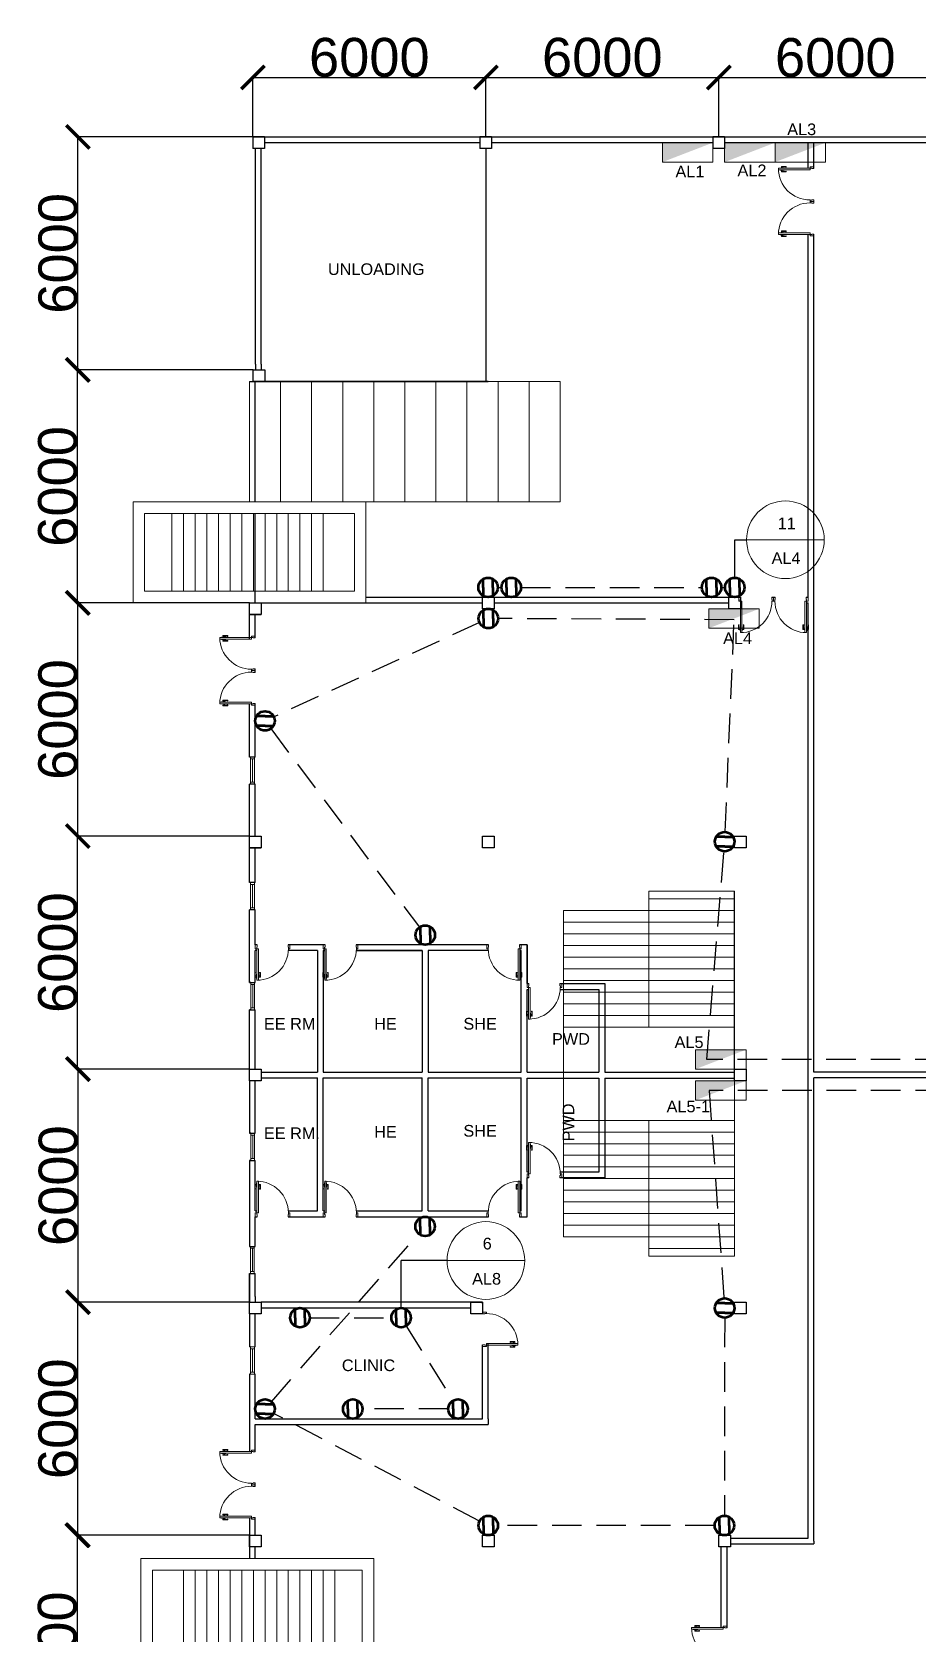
# Model space of a CAD drawing. Header units: millimetres. Extents: x 3339 to 2017737, y 4955 to 2748989.
# Drawn here: x 1195741 to 1218557, y 1545110 to 1586349 of the extents above; entities that cross this region are included whole.
import ezdxf

# ---------------------------------------------------------------- set-up
doc = ezdxf.new("R2010")
doc.units = ezdxf.units.MM
doc.header["$LTSCALE"] = 30
doc.linetypes.add('DASHEDX2', pattern=[38.1, 25.4, -12.7])
for name, color, linetype, lineweight in [('A-DETL-GENF', 92, 'Continuous', 13), ('A-DOOR', 31, 'Continuous', 13), ('A-GLAZ', 151, 'Continuous', 13), ('LIGHTING LAYOUT', 8, 'Continuous', 30), ('P. LINE', 50, 'Continuous', 30), ('P. LINES', 151, 'DASHEDX2', 30), ('PANNEL', 255, 'Continuous', 5), ('PANNEL H.', 250, 'Continuous', 5), ('POWER_BLOCK', 250, 'Continuous', 53), ('STAIR', 1, 'Continuous', 5), ('T-WAL', 4, 'Continuous', 5), ('TEXT MACHLAYOUT', 255, 'Continuous', 5)]:
    doc.layers.add(name, color=color, linetype=linetype, lineweight=lineweight)
doc.layers.add('MACHINE LAYOUT', color=8, linetype='Continuous')
doc.layers.add('POSTE', color=50, linetype='Continuous')
doc.styles.get("Standard").update_dxf_attribs({"font": 'arial.ttf'})
doc.dimstyles.new('ISO-25', dxfattribs={"dimtxt": 1000, "dimasz": 600, "dimexe": 1.25, "dimexo": 0.625, "dimtad": 1, "dimtxsty": 'Standard', "dimblk": 'ARCHTICK', "dimcen": 2.5, "dimclrd": 4, "dimadec": 0, "dimazin": 0, "dimtfac": 1, "dimtmove": 0, "dimatfit": 3, "dimfxl": 1, "dimarcsym": 0})

# ---------------------------------------------------------------- blocks, each defined once
blk = doc.blocks.new('POSTE')
for p, q in [((300, 300), (0, 300)), ((300, 0), (300, 300)), ((300, 0), (300, 0))]:
    blk.add_line(p, q)
blk.add_lwpolyline([(300, 0), (0, 0), (0, 300)])
blk = doc.blocks.new('Poste 2')
at = {"layer": 'POSTE'}
blk.add_lwpolyline([(-300, 0), (0, 0), (0, -300), (-300, -300)], close=True, dxfattribs=at)
blk = doc.blocks.new('D4')
at = {"layer": 'A-DETL-GENF'}
for p, q in [((-1072, -29), (-1072, -112)), ((-1052, -29), (-1072, -29)), ((-1060, -41), (-1072, -30)), ((-1072, -112), (-1060, -112)), ((-1059, -112), (-1072, -112)), ((-1072, -112), (-1072, -150)), ((-1072, -150), (-1059, -150)), ((-1060, -112), (-1060, -41)), ((-1060, -41), (-1052, -41)), ((-1059, -150), (-1059, -112)), ((-1059, -115), (-1059, -147)), ((-1027, -115), (-1059, -115)), ((-1059, -147), (-1027, -147)), ((-1052, -41), (-1052, -29)), ((-1021, -74), (-1027, -80)), ((-1027, -80), (-1027, -182)), ((-1027, -147), (-1027, -115)), ((-1027, -182), (-1021, -188)), ((-1021, -188), (-1021, -74)), ((-974, -80), (-981, -74)), ((-981, -74), (-981, -188)), ((-981, -188), (-974, -182)), ((-974, -182), (-974, -80)), ((-943, -115), (-974, -115)), ((-974, -115), (-974, -147)), ((-974, -147), (-943, -147)), ((-930, -29), (-949, -29)), ((-949, -29), (-949, -41)), ((-949, -41), (-941, -41)), ((-943, -112), (-943, -150)), ((-930, -112), (-943, -112)), ((-943, -147), (-943, -115)), ((-943, -150), (-930, -150)), ((-941, -41), (-930, -30)), ((-941, -41), (-941, -112)), ((-941, -112), (-930, -112)), ((-930, -112), (-930, -29)), ((-930, -150), (-930, -112))]:
    blk.add_line(p, q, dxfattribs=at)
at = {"layer": 'A-DOOR', "lineweight": 18}
for p, q in [((-1059, 683), (-1024, 683)), ((-1014, 683), (-1059, 683)), ((-1059, 683), (-1059, 583)), ((-1059, 583), (-1024, 583)), ((-1024, 583), (-1024, 626)), ((-1024, 626), (-1014, 626)), ((-981, 583), (-1021, 583)), ((-1021, 583), (-1021, -231)), ((-1014, 626), (-1014, 683)), ((-981, -231), (-981, 583)), ((-169, 683), (-214, 683)), ((-214, 683), (-214, 626)), ((-214, 626), (-204, 626)), ((-204, 683), (-169, 683)), ((-204, 626), (-204, 583)), ((-204, 583), (-169, 583)), ((-169, 583), (-169, 683)), ((-1021, -231), (-981, -231))]:
    blk.add_line(p, q, dxfattribs=at)
at = {"layer": 'A-DOOR'}
blk.add_arc((-1021, 583), 814, 270, 0, dxfattribs=at)
blk = doc.blocks.new('DOOR')
at = {"layer": 'A-DOOR', "xscale": -1}
blk.add_blockref('D4', (-1059, -683), dxfattribs=at)
blk = doc.blocks.new('D2')
at = {"layer": 'T-WAL', "xscale": -1, "rotation": 270}
blk.add_blockref('DOOR', (0, 0), dxfattribs=at)
at = {"layer": 'T-WAL', "rotation": 270}
blk.add_blockref('DOOR', (0, -1780), dxfattribs=at)
blk = doc.blocks.new('SS2')
at = {"layer": 'STAIR'}
for p, q in [((-2600, 0), (-2600, -6000)), ((0, 0), (-2600, 0)), ((0, -6000), (0, 0)), ((-2300, -300), (-2300, -5700)), ((-300, -300), (-2300, -300)), ((-2300, -300), (-2300, -1000)), ((-300, -5700), (-300, -300)), ((-300, -300), (-300, -1000)), ((-2300, -1000), (-2300, -1300)), ((-2300, -1000), (-300, -1000)), ((-300, -1000), (-300, -1300)), ((-2300, -1300), (-2300, -1600)), ((-2300, -1300), (-300, -1300)), ((-2300, -1600), (-2300, -1900)), ((-2300, -1600), (-300, -1600)), ((-300, -1300), (-300, -1600)), ((-300, -1600), (-300, -1900)), ((-2300, -1900), (-2300, -2200)), ((-2300, -1900), (-300, -1900)), ((-300, -1900), (-300, -2200)), ((-2300, -2200), (-2300, -2500)), ((-2300, -2200), (-300, -2200)), ((-300, -2200), (-300, -2500)), ((-2300, -2500), (-2300, -2800)), ((-2300, -2500), (-300, -2500)), ((-2300, -2800), (-2300, -3100)), ((-2300, -2800), (-300, -2800)), ((-300, -2500), (-300, -2800)), ((-300, -2800), (-300, -3100)), ((-2300, -3100), (-2300, -3400)), ((-2300, -3100), (-300, -3100)), ((-300, -3100), (-300, -3400)), ((-2300, -3400), (-2300, -3700)), ((-2300, -3400), (-300, -3400)), ((-2300, -3700), (-2300, -4000)), ((-2300, -3700), (-300, -3700)), ((-300, -3400), (-300, -3700)), ((-300, -3700), (-300, -4000)), ((-2300, -4000), (-2300, -4300)), ((-2300, -4000), (-300, -4000)), ((-300, -4000), (-300, -4300)), ((-2300, -4300), (-2300, -4600)), ((-2300, -4300), (-300, -4300)), ((-300, -4300), (-300, -4600)), ((-2300, -4600), (-2300, -4900)), ((-2300, -4600), (-300, -4600)), ((-2300, -4900), (-2300, -5200)), ((-2300, -4900), (-300, -4900)), ((-300, -4600), (-300, -4900)), ((-300, -4900), (-300, -5200)), ((-2300, -5700), (-2300, -5000)), ((-2300, -5200), (-2300, -5500)), ((-300, -5200), (-300, -5500)), ((-2300, -5700), (-300, -5700)), ((-2600, -6000), (0, -6000))]:
    blk.add_line(p, q, dxfattribs=at)
blk = doc.blocks.new('WW3')
at = {"layer": 'T-WAL'}
blk.add_blockref('SS2', (0, 0), dxfattribs=at)
blk = doc.blocks.new('WE1')
at = {"layer": 'STAIR'}
for p, q in [((-8000, 0), (-8000, -3100)), ((0, 0), (-8000, 0)), ((-8000, 0), (-7200, 0)), ((-7200, 0), (-6400, 0)), ((-7200, 0), (-7200, -3100)), ((-6400, 0), (-5600, 0)), ((-6400, 0), (-6400, -3100)), ((-5600, 0), (-4800, 0)), ((-5600, 0), (-5600, -3100)), ((-4800, 0), (-4000, 0)), ((-4800, 0), (-4800, -3100)), ((-4000, 0), (-3200, 0)), ((-4000, 0), (-4000, -3100)), ((-3200, 0), (-2400, 0)), ((-3200, 0), (-3200, -3100)), ((-2400, 0), (-2400, 0)), ((-2400, 0), (-1600, 0)), ((-2400, -3100), (-2400, 0)), ((-1600, 0), (-800, 0)), ((-1600, 0), (-1600, -3100)), ((-800, 0), (-800, -3100)), ((0, -3100), (0, 0)), ((-8000, -3100), (0, -3100)), ((-8000, -3100), (-7200, -3100)), ((-7200, -3100), (-6400, -3100)), ((-6400, -3100), (-5600, -3100)), ((-5600, -3100), (-4800, -3100)), ((-4800, -3100), (-4000, -3100)), ((-4000, -3100), (-3200, -3100)), ((-3200, -3100), (-2400, -3100)), ((-2400, -3100), (-1600, -3100)), ((-1600, -3100), (-800, -3100))]:
    blk.add_line(p, q, dxfattribs=at)
blk = doc.blocks.new('WEE')
at = {"layer": 'STAIR'}
blk.add_blockref('WE1', (8000, 0), dxfattribs=at)
at = {"layer": 'STAIR', "rotation": 89.99999999999999}
blk.add_blockref('WW3', (-3000, -3100), dxfattribs=at)
blk = doc.blocks.new('WEEW')
at = {"layer": 'STAIR'}
blk.add_line((-6000, 0), (-3000, 0), dxfattribs=at)
at = {"layer": 'STAIR', "rotation": 270}
blk.add_blockref('WW3', (0, 0), dxfattribs=at)
blk = doc.blocks.new('DDW')
at = {"layer": 'STAIR'}
blk.add_line((0, 3100), (3000, 3100), dxfattribs=at)
blk.add_blockref('WEEW', (3200, 3100), dxfattribs=at)
at = {"layer": 'STAIR', "xscale": -1, "rotation": 180}
blk.add_blockref('WE1', (8000, 0), dxfattribs=at)
blk = doc.blocks.new('W1')
at = {"layer": 'A-GLAZ'}
for p, q in [((100, 650), (0, 650)), ((50, 50), (50, 650)), ((100, 50), (0, 50)), ((100, 0), (0, 0))]:
    blk.add_line(p, q, dxfattribs=at)
blk.add_lwpolyline([(100, 0), (100, 700), (0, 700), (0, 0)], dxfattribs=at)
blk = doc.blocks.new('_ArchTick')
at = {"color": 0, "linetype": 'ByBlock', "const_width": 0.15}
blk.add_lwpolyline([(-0.5, -0.5), (0.5, 0.5)], dxfattribs=at)
blk = doc.blocks.new('*D190')
at = {"layer": 'Defpoints', "color": 0, "transparency": 16777216}
for p in [(1207427, 1585180), (1201427, 1583651), (1207427, 1583651)]:
    blk.add_point(p, dxfattribs=at)
at = {"layer": 'MACHINE LAYOUT', "color": 0, "lineweight": -2, "transparency": 16777216}
for p, q in [((1201427, 1583652), (1201427, 1585182)), ((1207427, 1583652), (1207427, 1585182))]:
    blk.add_line(p, q, dxfattribs=at)
at = {"layer": 'MACHINE LAYOUT', "color": 4, "lineweight": -2, "transparency": 16777216}
blk.add_line((1201427, 1585180), (1207427, 1585180), dxfattribs=at)
at = {"layer": 'MACHINE LAYOUT', "color": 4, "lineweight": -2, "transparency": 16777216, "xscale": 600, "yscale": 600, "zscale": 600, "rotation": 180}
blk.add_blockref('_ArchTick', (1201427, 1585180), dxfattribs=at)
at = {"layer": 'MACHINE LAYOUT', "color": 4, "lineweight": -2, "transparency": 16777216, "xscale": 600, "yscale": 600, "zscale": 600}
blk.add_blockref('_ArchTick', (1207427, 1585180), dxfattribs=at)
at = {"layer": 'MACHINE LAYOUT', "color": 0, "transparency": 16777216, "insert": (1204427, 1585691), "char_height": 1000, "attachment_point": 5}
blk.add_mtext('6000', dxfattribs=at)
blk = doc.blocks.new('*D191')
at = {"layer": 'Defpoints', "color": 0, "transparency": 16777216}
for p in [(1213427, 1585182), (1207427, 1583651), (1213427, 1583651)]:
    blk.add_point(p, dxfattribs=at)
at = {"layer": 'MACHINE LAYOUT', "color": 0, "lineweight": -2, "transparency": 16777216}
for p, q in [((1207427, 1583652), (1207427, 1585183)), ((1213427, 1583652), (1213427, 1585183))]:
    blk.add_line(p, q, dxfattribs=at)
at = {"layer": 'MACHINE LAYOUT', "color": 4, "lineweight": -2, "transparency": 16777216}
blk.add_line((1207427, 1585182), (1213427, 1585182), dxfattribs=at)
at = {"layer": 'MACHINE LAYOUT', "color": 4, "lineweight": -2, "transparency": 16777216, "xscale": 600, "yscale": 600, "zscale": 600, "rotation": 180}
blk.add_blockref('_ArchTick', (1207427, 1585182), dxfattribs=at)
at = {"layer": 'MACHINE LAYOUT', "color": 4, "lineweight": -2, "transparency": 16777216, "xscale": 600, "yscale": 600, "zscale": 600}
blk.add_blockref('_ArchTick', (1213427, 1585182), dxfattribs=at)
at = {"layer": 'MACHINE LAYOUT', "color": 0, "transparency": 16777216, "insert": (1210427, 1585693), "char_height": 1000, "attachment_point": 5}
blk.add_mtext('6000', dxfattribs=at)
blk = doc.blocks.new('*D192')
at = {"layer": 'Defpoints', "color": 0, "transparency": 16777216}
for p in [(1219427, 1585175), (1213427, 1583651), (1219427, 1583651)]:
    blk.add_point(p, dxfattribs=at)
at = {"layer": 'MACHINE LAYOUT', "color": 0, "lineweight": -2, "transparency": 16777216}
for p, q in [((1213427, 1583652), (1213427, 1585176)), ((1219427, 1583652), (1219427, 1585176))]:
    blk.add_line(p, q, dxfattribs=at)
at = {"layer": 'MACHINE LAYOUT', "color": 4, "lineweight": -2, "transparency": 16777216}
blk.add_line((1213427, 1585175), (1219427, 1585175), dxfattribs=at)
at = {"layer": 'MACHINE LAYOUT', "color": 4, "lineweight": -2, "transparency": 16777216, "xscale": 600, "yscale": 600, "zscale": 600, "rotation": 180}
blk.add_blockref('_ArchTick', (1213427, 1585175), dxfattribs=at)
at = {"layer": 'MACHINE LAYOUT', "color": 4, "lineweight": -2, "transparency": 16777216, "xscale": 600, "yscale": 600, "zscale": 600}
blk.add_blockref('_ArchTick', (1219427, 1585175), dxfattribs=at)
at = {"layer": 'MACHINE LAYOUT', "color": 0, "transparency": 16777216, "insert": (1216427, 1585686), "char_height": 1000, "attachment_point": 5}
blk.add_mtext('6000', dxfattribs=at)
blk = doc.blocks.new('*D202')
at = {"layer": 'Defpoints', "color": 0, "transparency": 16777216}
for p in [(1196908, 1547651), (1201341, 1547651), (1201341, 1541651)]:
    blk.add_point(p, dxfattribs=at)
at = {"layer": 'MACHINE LAYOUT', "color": 0, "lineweight": -2, "transparency": 16777216}
for p, q in [((1201341, 1547651), (1196907, 1547651)), ((1201341, 1541651), (1196907, 1541651))]:
    blk.add_line(p, q, dxfattribs=at)
at = {"layer": 'MACHINE LAYOUT', "color": 4, "lineweight": -2, "transparency": 16777216}
blk.add_line((1196908, 1541651), (1196908, 1547651), dxfattribs=at)
at = {"layer": 'MACHINE LAYOUT', "color": 4, "lineweight": -2, "transparency": 16777216, "xscale": 600, "yscale": 600, "zscale": 600}
for p, rotation in [((1196908, 1547651), 90), ((1196908, 1541651), 270)]:
    blk.add_blockref('_ArchTick', p, dxfattribs=dict(at, rotation=rotation))
at = {"layer": 'MACHINE LAYOUT', "color": 0, "transparency": 16777216, "insert": (1196397, 1544651), "char_height": 1000, "attachment_point": 5, "rotation": 90}
blk.add_mtext('6000', dxfattribs=at)
blk = doc.blocks.new('*D203')
at = {"layer": 'Defpoints', "color": 0, "transparency": 16777216}
for p in [(1196923, 1553651), (1201341, 1553651), (1201341, 1547651)]:
    blk.add_point(p, dxfattribs=at)
at = {"layer": 'MACHINE LAYOUT', "color": 0, "lineweight": -2, "transparency": 16777216}
for p, q in [((1201341, 1553651), (1196921, 1553651)), ((1201341, 1547651), (1196921, 1547651))]:
    blk.add_line(p, q, dxfattribs=at)
at = {"layer": 'MACHINE LAYOUT', "color": 4, "lineweight": -2, "transparency": 16777216}
blk.add_line((1196923, 1547651), (1196923, 1553651), dxfattribs=at)
at = {"layer": 'MACHINE LAYOUT', "color": 4, "lineweight": -2, "transparency": 16777216, "xscale": 600, "yscale": 600, "zscale": 600}
for p, rotation in [((1196923, 1553651), 90), ((1196923, 1547651), 270)]:
    blk.add_blockref('_ArchTick', p, dxfattribs=dict(at, rotation=rotation))
at = {"layer": 'MACHINE LAYOUT', "color": 0, "transparency": 16777216, "insert": (1196411, 1550651), "char_height": 1000, "attachment_point": 5, "rotation": 90}
blk.add_mtext('6000', dxfattribs=at)
blk = doc.blocks.new('*D204')
at = {"layer": 'Defpoints', "color": 0, "transparency": 16777216}
for p in [(1196929, 1559651), (1201341, 1559651), (1201341, 1553651)]:
    blk.add_point(p, dxfattribs=at)
at = {"layer": 'MACHINE LAYOUT', "color": 0, "lineweight": -2, "transparency": 16777216}
for p, q in [((1201341, 1559651), (1196928, 1559651)), ((1201341, 1553651), (1196928, 1553651))]:
    blk.add_line(p, q, dxfattribs=at)
at = {"layer": 'MACHINE LAYOUT', "color": 4, "lineweight": -2, "transparency": 16777216}
blk.add_line((1196929, 1553651), (1196929, 1559651), dxfattribs=at)
at = {"layer": 'MACHINE LAYOUT', "color": 4, "lineweight": -2, "transparency": 16777216, "xscale": 600, "yscale": 600, "zscale": 600}
for p, rotation in [((1196929, 1559651), 90), ((1196929, 1553651), 270)]:
    blk.add_blockref('_ArchTick', p, dxfattribs=dict(at, rotation=rotation))
at = {"layer": 'MACHINE LAYOUT', "color": 0, "transparency": 16777216, "insert": (1196418, 1556651), "char_height": 1000, "attachment_point": 5, "rotation": 90}
blk.add_mtext('6000', dxfattribs=at)
blk = doc.blocks.new('*D205')
at = {"layer": 'Defpoints', "color": 0, "transparency": 16777216}
for p in [(1196916, 1565651), (1201341, 1565651), (1201341, 1559651)]:
    blk.add_point(p, dxfattribs=at)
at = {"layer": 'MACHINE LAYOUT', "color": 0, "lineweight": -2, "transparency": 16777216}
for p, q in [((1201341, 1565651), (1196914, 1565651)), ((1201341, 1559651), (1196914, 1559651))]:
    blk.add_line(p, q, dxfattribs=at)
at = {"layer": 'MACHINE LAYOUT', "color": 4, "lineweight": -2, "transparency": 16777216}
blk.add_line((1196916, 1559651), (1196916, 1565651), dxfattribs=at)
at = {"layer": 'MACHINE LAYOUT', "color": 4, "lineweight": -2, "transparency": 16777216, "xscale": 600, "yscale": 600, "zscale": 600}
for p, rotation in [((1196916, 1565651), 90), ((1196916, 1559651), 270)]:
    blk.add_blockref('_ArchTick', p, dxfattribs=dict(at, rotation=rotation))
at = {"layer": 'MACHINE LAYOUT', "color": 0, "transparency": 16777216, "insert": (1196404, 1562651), "char_height": 1000, "attachment_point": 5, "rotation": 90}
blk.add_mtext('6000', dxfattribs=at)
blk = doc.blocks.new('*D206')
at = {"layer": 'Defpoints', "color": 0, "transparency": 16777216}
for p in [(1196921, 1571651), (1201341, 1571651), (1201341, 1565651)]:
    blk.add_point(p, dxfattribs=at)
at = {"layer": 'MACHINE LAYOUT', "color": 0, "lineweight": -2, "transparency": 16777216}
for p, q in [((1201341, 1571651), (1196920, 1571651)), ((1201341, 1565651), (1196920, 1565651))]:
    blk.add_line(p, q, dxfattribs=at)
at = {"layer": 'MACHINE LAYOUT', "color": 4, "lineweight": -2, "transparency": 16777216}
blk.add_line((1196921, 1565651), (1196921, 1571651), dxfattribs=at)
at = {"layer": 'MACHINE LAYOUT', "color": 4, "lineweight": -2, "transparency": 16777216, "xscale": 600, "yscale": 600, "zscale": 600}
for p, rotation in [((1196921, 1571651), 90), ((1196921, 1565651), 270)]:
    blk.add_blockref('_ArchTick', p, dxfattribs=dict(at, rotation=rotation))
at = {"layer": 'MACHINE LAYOUT', "color": 0, "transparency": 16777216, "insert": (1196410, 1568651), "char_height": 1000, "attachment_point": 5, "rotation": 90}
blk.add_mtext('6000', dxfattribs=at)
blk = doc.blocks.new('*D207')
at = {"layer": 'Defpoints', "color": 0, "transparency": 16777216}
for p in [(1196914, 1577651), (1201433, 1577651), (1201341, 1571651)]:
    blk.add_point(p, dxfattribs=at)
at = {"layer": 'MACHINE LAYOUT', "color": 0, "lineweight": -2, "transparency": 16777216}
for p, q in [((1201433, 1577651), (1196913, 1577651)), ((1201341, 1571651), (1196913, 1571651))]:
    blk.add_line(p, q, dxfattribs=at)
at = {"layer": 'MACHINE LAYOUT', "color": 4, "lineweight": -2, "transparency": 16777216}
blk.add_line((1196914, 1571651), (1196914, 1577651), dxfattribs=at)
at = {"layer": 'MACHINE LAYOUT', "color": 4, "lineweight": -2, "transparency": 16777216, "xscale": 600, "yscale": 600, "zscale": 600}
for p, rotation in [((1196914, 1577651), 90), ((1196914, 1571651), 270)]:
    blk.add_blockref('_ArchTick', p, dxfattribs=dict(at, rotation=rotation))
at = {"layer": 'MACHINE LAYOUT', "color": 0, "transparency": 16777216, "insert": (1196403, 1574651), "char_height": 1000, "attachment_point": 5, "rotation": 90}
blk.add_mtext('6000', dxfattribs=at)
blk = doc.blocks.new('*D208')
at = {"layer": 'Defpoints', "color": 0, "transparency": 16777216}
for p in [(1196923, 1583651), (1201427, 1583651), (1201433, 1577651)]:
    blk.add_point(p, dxfattribs=at)
at = {"layer": 'MACHINE LAYOUT', "color": 0, "lineweight": -2, "transparency": 16777216}
for p, q in [((1201426, 1583651), (1196922, 1583651)), ((1201433, 1577651), (1196922, 1577651))]:
    blk.add_line(p, q, dxfattribs=at)
at = {"layer": 'MACHINE LAYOUT', "color": 4, "lineweight": -2, "transparency": 16777216}
blk.add_line((1196923, 1577651), (1196923, 1583651), dxfattribs=at)
at = {"layer": 'MACHINE LAYOUT', "color": 4, "lineweight": -2, "transparency": 16777216, "xscale": 600, "yscale": 600, "zscale": 600}
for p, rotation in [((1196923, 1583651), 90), ((1196923, 1577651), 270)]:
    blk.add_blockref('_ArchTick', p, dxfattribs=dict(at, rotation=rotation))
at = {"layer": 'MACHINE LAYOUT', "color": 0, "transparency": 16777216, "insert": (1196412, 1580651), "char_height": 1000, "attachment_point": 5, "rotation": 90}
blk.add_mtext('6000', dxfattribs=at)
blk = doc.blocks.new('P')
at = {"layer": 'PANNEL H.'}
h = blk.add_hatch(color=256, dxfattribs=at)
h.dxf.hatch_style = 1
h.paths.add_polyline_path([(1300, 0), (0, 0), (0, -500)])
at = {"layer": 'PANNEL'}
blk.add_lwpolyline([(0, 0), (1300, 0), (1300, -500), (0, -500)], close=True, dxfattribs=at)
blk = doc.blocks.new('P BLC')
at = {"layer": 'POWER_BLOCK'}
for p, q in [((0, 217), (0, 433)), ((250, 217), (250, 433)), ((0, 217), (0, 0)), ((250, 217), (250, 0))]:
    blk.add_line(p, q, dxfattribs=at)
blk.add_circle((125, 217), 250, dxfattribs=at)
blk = doc.blocks.new('S')
at = {"layer": 'STAIR'}
for p, q in [((0, 0), (-2200, 0)), ((-2200, 0), (-2200, -3500)), ((0, 0), (-1700, 0)), ((0, 0), (-1250, 0)), ((0, -3500), (0, 0)), ((-1700, -200), (-2200, -200)), ((-1250, -200), (-1700, -200)), ((-1250, -200), (0, -200)), ((-2200, -500), (-4400, -500)), ((-4400, -500), (-4400, -3500)), ((-3400, -800), (-4400, -800)), ((-1700, -500), (-3400, -500)), ((-2500, -800), (-3400, -800)), ((-1250, -500), (-2500, -500)), ((-1250, -800), (-2500, -800)), ((-1250, -500), (0, -500)), ((-1250, -800), (0, -800)), ((0, -800), (-1250, -800)), ((-3400, -1100), (-4400, -1100)), ((-2500, -1100), (-3400, -1100)), ((-1250, -1100), (-2500, -1100)), ((-1250, -1100), (0, -1100)), ((0, -1100), (-1250, -1100)), ((-3400, -1400), (-4400, -1400)), ((-2500, -1400), (-3400, -1400)), ((-1250, -1400), (-2500, -1400)), ((-1250, -1400), (0, -1400)), ((0, -1400), (-1250, -1400)), ((-3400, -1700), (-4400, -1700)), ((-3400, -2000), (-4400, -2000)), ((-2500, -1700), (-3400, -1700)), ((-3400, -2000), (-2500, -2000)), ((-1250, -1700), (-2500, -1700)), ((-1250, -2000), (-2500, -2000)), ((-1250, -1700), (0, -1700)), ((0, -1700), (-1250, -1700)), ((-1250, -2000), (0, -2000)), ((0, -2000), (-1250, -2000)), ((-3400, -2300), (-4400, -2300)), ((-2500, -2300), (-3400, -2300)), ((-1250, -2300), (-2500, -2300)), ((-1250, -2300), (0, -2300)), ((0, -2300), (-1250, -2300)), ((-3400, -2600), (-4400, -2600)), ((-2500, -2600), (-3400, -2600)), ((-1250, -2600), (-2500, -2600)), ((-1250, -2600), (0, -2600)), ((0, -2600), (-1250, -2600)), ((-3400, -2900), (-4400, -2900)), ((-3400, -3200), (-4400, -3200)), ((-2500, -2900), (-3400, -2900)), ((-2500, -3200), (-3400, -3200)), ((-1250, -2900), (-2500, -2900)), ((-1250, -3200), (-2500, -3200)), ((-1250, -2900), (0, -2900)), ((0, -2900), (-1250, -2900)), ((-1250, -3200), (0, -3200)), ((-3400, -3500), (-4400, -3500)), ((-2500, -3500), (-3400, -3500)), ((-2500, -3500), (-1250, -3500)), ((-1250, -3500), (0, -3500))]:
    blk.add_line(p, q, dxfattribs=at)

msp = doc.modelspace()

# ---------------------------------------------------------------- linework, layer by layer
at = {"layer": 'MACHINE LAYOUT', "transparency": 33554585}
for p, q in [((1201426.773, 1583651.263), (1207426.773, 1583651.263)), ((1201726.773, 1583651.263), (1207276.773, 1583651.263)), ((1201726.773, 1583651.263), (1207276.773, 1583651.263)), ((1201726.773, 1583651.263), (1207276.773, 1583651.263)), ((1207426.773, 1583651.263), (1213276.773, 1583651.263)), ((1213276.773, 1583651.263), (1213426.773, 1583651.263)), ((1213426.773, 1583651.263), (1219276.773, 1583651.263)), ((1201491.702, 1577801.263), (1201491.702, 1583351.263)), ((1201641.702, 1577801.263), (1201641.702, 1583351.263)), ((1201726.773, 1583501.263), (1207276.773, 1583501.263)), ((1207576.773, 1583501.263), (1213276.773, 1583501.263)), ((1213576.773, 1583501.263), (1219276.773, 1583501.263)), ((1215726.223, 1583051.263), (1215726.223, 1583501.263)), ((1215876.223, 1583051.263), (1215876.223, 1583501.263)), ((1215726.223, 1582840.56), (1215726.223, 1583051.263)), ((1215876.223, 1582833.56), (1215876.223, 1583051.263)), ((1215726.223, 1571801.263), (1215726.223, 1581136.56)), ((1215876.223, 1559576.263), (1215876.223, 1581143.56)), ((1201491.702, 1577801.263), (1201491.702, 1577651.263)), ((1201641.702, 1577801.263), (1201641.702, 1577651.263)), ((1201341.386, 1577351.263), (1201641.386, 1577351.263)), ((1201491.386, 1577201.263), (1201491.386, 1577351.263)), ((1201491.386, 1574251.263), (1201491.386, 1577201.263)), ((1201491.386, 1574251.263), (1201491.386, 1577201.263)), ((1201641.386, 1577351.263), (1207491.386, 1577351.263)), ((1201491.386, 1571651.263), (1201491.386, 1573951.263)), ((1201341.386, 1570721.106), (1201341.386, 1571651.263)), ((1201491.386, 1571651.263), (1207341.386, 1571651.263)), ((1201641.386, 1571651.263), (1201641.386, 1571351.263)), ((1204341.386, 1571801.263), (1207341.386, 1571801.263)), ((1207641.386, 1571801.263), (1213989.649, 1571801.263)), ((1207641.386, 1571651.263), (1213689.649, 1571651.263)), ((1214789.649, 1571801.263), (1214879.649, 1571801.263)), ((1215679.649, 1571801.263), (1215726.223, 1571801.263)), ((1215686.649, 1571651.263), (1215726.223, 1571651.263)), ((1215726.223, 1547576.263), (1215726.223, 1571651.263)), ((1201341.386, 1571351.263), (1201641.386, 1571351.263)), ((1201491.386, 1570754.106), (1201491.386, 1571351.263)), ((1201491.386, 1569864.106), (1201491.386, 1569954.106)), ((1201341.386, 1567684.763), (1201341.386, 1569057.106)), ((1201491.386, 1567684.763), (1201491.386, 1569064.106)), ((1201491.386, 1567684.763), (1201341.386, 1567684.763)), ((1201341.386, 1564451.263), (1201341.386, 1566984.763)), ((1201491.386, 1566984.763), (1201341.386, 1566984.763)), ((1201491.386, 1565651.263), (1201491.386, 1566984.763)), ((1201491.386, 1565651.263), (1201491.386, 1566984.763)), ((1201341.386, 1565351.263), (1201641.386, 1565351.263)), ((1201491.386, 1564451.263), (1201491.386, 1565351.263)), ((1201491.386, 1564451.263), (1201341.386, 1564451.263)), ((1201341.386, 1561881.263), (1201341.386, 1563751.263)), ((1201491.386, 1563751.263), (1201341.386, 1563751.263)), ((1201491.386, 1562851.263), (1201491.386, 1563751.263)), ((1201491.386, 1562851.263), (1201491.386, 1563751.263)), ((1201536.386, 1562851.263), (1201491.386, 1562851.263)), ((1201491.386, 1561881.263), (1201491.386, 1562701.263)), ((1201529.386, 1562701.263), (1201491.386, 1562701.263)), ((1203286.386, 1562851.263), (1202336.386, 1562851.263)), ((1203091.386, 1562701.263), (1202341.849, 1562701.263)), ((1203091.386, 1562701.263), (1203091.386, 1559576.263)), ((1203279.386, 1562701.263), (1203241.386, 1562701.263)), ((1203241.386, 1562701.263), (1203241.386, 1559576.263)), ((1203241.386, 1562701.263), (1203279.386, 1562701.263)), ((1207496.386, 1562851.263), (1204086.386, 1562851.263)), ((1205791.386, 1562701.263), (1204091.849, 1562701.263)), ((1204091.849, 1562701.263), (1205791.386, 1562701.263)), ((1205791.386, 1562701.263), (1205791.386, 1559576.263)), ((1207490.923, 1562701.263), (1205941.386, 1562701.263)), ((1205941.386, 1562701.263), (1205941.386, 1559576.263)), ((1208491.386, 1562851.263), (1208296.386, 1562851.263)), ((1208341.386, 1562701.263), (1208303.386, 1562701.263)), ((1208341.386, 1559576.263), (1208341.386, 1562701.263)), ((1208491.386, 1561851.263), (1208491.386, 1562851.263)), ((1208491.386, 1562851.263), (1208491.386, 1561851.263)), ((1208491.386, 1561851.263), (1208536.386, 1561851.263)), ((1209336.386, 1561851.263), (1210491.386, 1561851.263)), ((1210491.386, 1561851.263), (1210491.386, 1559571.263)), ((1208491.386, 1559571.263), (1208491.386, 1561701.263)), ((1208491.386, 1561701.263), (1208529.386, 1561701.263)), ((1209341.849, 1561701.263), (1210341.386, 1561701.263)), ((1210341.386, 1561701.263), (1210341.386, 1559571.263)), ((1201341.386, 1559651.263), (1201341.386, 1561181.263)), ((1201491.386, 1559651.263), (1201491.386, 1561181.263)), ((1201341.386, 1559651.263), (1201641.386, 1559651.263)), ((1201341.386, 1559351.263), (1201341.386, 1558001.263)), ((1201491.386, 1558001.263), (1201491.386, 1559351.263)), ((1201641.386, 1559651.263), (1201641.386, 1559351.263)), ((1201641.386, 1559576.263), (1203091.386, 1559576.263)), ((1201641.386, 1559426.263), (1203091.386, 1559426.263)), ((1203091.386, 1556001.263), (1203091.386, 1559426.263)), ((1203241.386, 1559576.263), (1205791.386, 1559576.263)), ((1203241.386, 1559426.263), (1205791.386, 1559426.263)), ((1203241.386, 1556001.263), (1203241.386, 1559426.263)), ((1205791.386, 1556001.263), (1205791.386, 1559426.263)), ((1205941.386, 1559576.263), (1208341.386, 1559576.263)), ((1205941.386, 1559426.263), (1208341.386, 1559426.263)), ((1205941.386, 1556001.263), (1205941.386, 1559426.263)), ((1208341.386, 1556001.263), (1208341.386, 1559426.263)), ((1208491.386, 1559571.263), (1210341.386, 1559571.263)), ((1208491.386, 1557001.263), (1208491.386, 1559421.263)), ((1208491.386, 1559421.263), (1210341.386, 1559421.263)), ((1210341.386, 1559421.263), (1210341.386, 1557001.263)), ((1210491.386, 1559571.263), (1212979.023, 1559571.263)), ((1210491.386, 1559421.263), (1210491.386, 1556851.263)), ((1210491.386, 1559421.263), (1212979.023, 1559421.263)), ((1219341.386, 1559576.263), (1215876.223, 1559576.263)), ((1215876.223, 1547501.263), (1215876.223, 1559426.263)), ((1219341.386, 1559426.263), (1215876.223, 1559426.263)), ((1201341.386, 1557301.263), (1201341.386, 1555088.763)), ((1201491.386, 1556001.263), (1201491.386, 1557301.263)), ((1208529.386, 1557001.263), (1208491.386, 1557001.263)), ((1208491.386, 1555851.263), (1208491.386, 1556851.263)), ((1208536.386, 1556851.263), (1208491.386, 1556851.263)), ((1210491.386, 1556851.263), (1209336.386, 1556851.263)), ((1210341.386, 1557001.263), (1209341.849, 1557001.263)), ((1201491.386, 1556001.263), (1201491.386, 1556301.263)), ((1201491.386, 1556001.263), (1201529.386, 1556001.263)), ((1202341.849, 1556001.263), (1203091.386, 1556001.263)), ((1203241.386, 1556001.263), (1203279.386, 1556001.263)), ((1204091.849, 1556001.263), (1205791.386, 1556001.263)), ((1205941.386, 1556001.263), (1207490.923, 1556001.263)), ((1208303.386, 1556001.263), (1208341.386, 1556001.263)), ((1201491.386, 1555088.763), (1201491.386, 1555851.263)), ((1201491.386, 1555088.763), (1201491.386, 1555851.263)), ((1201491.386, 1555851.263), (1201536.386, 1555851.263)), ((1201491.386, 1555851.263), (1201536.386, 1555851.263)), ((1202336.386, 1555851.263), (1203286.386, 1555851.263)), ((1202336.386, 1555851.263), (1203091.386, 1555851.263)), ((1203091.386, 1555851.263), (1203286.386, 1555851.263)), ((1204086.386, 1555851.263), (1207496.386, 1555851.263)), ((1204086.386, 1555851.263), (1205791.386, 1555851.263)), ((1208296.386, 1555851.263), (1208491.386, 1555851.263)), ((1201341.386, 1555088.763), (1201491.386, 1555088.763)), ((1201341.386, 1554388.763), (1201341.386, 1553651.263)), ((1201341.386, 1553651.263), (1201341.386, 1554388.763)), ((1201341.386, 1554388.763), (1201491.386, 1554388.763)), ((1201491.386, 1553801.263), (1201491.386, 1554388.763)), ((1201491.386, 1553801.263), (1201491.386, 1554388.763)), ((1207341.386, 1553651.263), (1201641.386, 1553651.263)), ((1207041.386, 1553501.263), (1201641.386, 1553501.263)), ((1207341.386, 1553617.095), (1207341.386, 1553651.263)), ((1201341.386, 1553351.263), (1201341.386, 1552501.263)), ((1201491.386, 1552501.263), (1201491.386, 1553351.263)), ((1201367.452, 1552501.263), (1201341.386, 1552501.263)), ((1201491.386, 1552501.263), (1201467.452, 1552501.263)), ((1207341.386, 1550651.263), (1207341.386, 1552551.263)), ((1207491.386, 1550651.263), (1207491.386, 1552584.263)), ((1201341.386, 1551801.263), (1201341.386, 1550651.263)), ((1201367.452, 1551801.263), (1201341.386, 1551801.263)), ((1201491.386, 1551801.263), (1201467.452, 1551801.263)), ((1201491.386, 1550651.263), (1201491.386, 1551801.263)), ((1201491.386, 1550651.263), (1201491.386, 1551801.263)), ((1201341.386, 1550651.263), (1201341.386, 1549803.531)), ((1201491.386, 1550651.263), (1207341.386, 1550651.263)), ((1207491.386, 1550651.263), (1207491.386, 1550501.263)), ((1201491.386, 1549796.531), (1201491.386, 1550501.263)), ((1201491.386, 1550501.263), (1207341.386, 1550501.263)), ((1207341.386, 1550501.263), (1207491.386, 1550501.263)), ((1201491.386, 1548906.531), (1201491.386, 1548996.531)), ((1201341.386, 1548099.531), (1201341.386, 1547051.263)), ((1201491.386, 1547651.263), (1201491.386, 1548106.531)), ((1201491.386, 1547051.263), (1201491.386, 1547351.263)), ((1213491.386, 1545272.798), (1213491.386, 1547351.263)), ((1213641.386, 1545265.798), (1213641.386, 1547351.263)), ((1213726.223, 1547651.263), (1213726.223, 1547501.263)), ((1213726.223, 1547576.263), (1215726.223, 1547576.263)), ((1213726.223, 1547426.263), (1215726.223, 1547426.263)), ((1215726.223, 1547426.263), (1215876.223, 1547426.263)), ((1215876.223, 1547501.263), (1215876.223, 1547426.263))]:
    msp.add_line(p, q, dxfattribs=at)
at = {"layer": 'MACHINE LAYOUT'}
for p, q in [((1207426.773, 1583351.263), (1207426.773, 1577351.263)), ((1207491.386, 1577351.263), (1201733.191, 1577351.263)), ((1213829.649, 1559571.263), (1213829.649, 1564231.522)), ((1201373.096, 1561881.263), (1201341.386, 1561881.263)), ((1201341.386, 1561881.263), (1201491.386, 1561881.263)), ((1201373.096, 1561181.263), (1201341.386, 1561181.263)), ((1201341.386, 1561181.263), (1201491.386, 1561181.263)), ((1212979.023, 1559571.263), (1213829.649, 1559571.263)), ((1212979.023, 1559421.263), (1213829.649, 1559421.263)), ((1201373.096, 1558001.263), (1201341.386, 1558001.263)), ((1201341.386, 1558001.263), (1201491.386, 1558001.263)), ((1201373.096, 1557301.263), (1201341.386, 1557301.263)), ((1201341.386, 1557301.263), (1201491.386, 1557301.263)), ((1201491.386, 1553801.263), (1201491.386, 1553651.263))]:
    msp.add_line(p, q, dxfattribs=at)
at = {"layer": 'P. LINE'}
for p, q in [((1213837.781, 1573084.74), (1213837.781, 1573277.725)), ((1213837.781, 1573277.725), (1214141.989, 1573277.725)), ((1213837.781, 1572301.263), (1213837.781, 1573084.74)), ((1206429.554, 1554723.83), (1205246.256, 1554723.83)), ((1205246.256, 1554478.228), (1205246.256, 1554723.83)), ((1205246.256, 1553501.263), (1205246.256, 1554478.228))]:
    msp.add_line(p, q, dxfattribs=at)
at = {"layer": 'P. LINES'}
for p, q in [((1207734.941, 1572051.263), (1207832.879, 1572051.263)), ((1208332.879, 1572051.263), (1212989.843, 1572051.263)), ((1213489.843, 1572051.263), (1213587.781, 1572051.263)), ((1213823.413, 1571220.778), (1207742.142, 1571250.059)), ((1213590.305, 1565756.966), (1213823.413, 1571220.778)), ((1207264.867, 1571147.125), (1201968.664, 1568720.425)), ((1201891.121, 1568416.089), (1205716.533, 1563301.461)), ((1213119.598, 1559901.263), (1213559.201, 1565258.031)), ((1219244.234, 1559901.263), (1213119.598, 1559901.263)), ((1219251.438, 1559101.263), (1213176.467, 1559101.263)), ((1213176.467, 1559101.263), (1213561.696, 1553750.617)), ((1201906.232, 1551089.215), (1205698.728, 1555413.311)), ((1202891.386, 1553251.263), (1204996.256, 1553251.263)), ((1213579.339, 1553251.263), (1213573.018, 1548151.263)), ((1205371.256, 1553050.769), (1206586.386, 1551101.757)), ((1207267.676, 1548016.937), (1201963.015, 1550785.588)), ((1206461.386, 1550901.263), (1204251.386, 1550901.263)), ((1213322.709, 1547901.263), (1207739.305, 1547901.263))]:
    msp.add_line(p, q, dxfattribs=at)
at = {"layer": 'PANNEL'}
for p, q in [((1215141.989, 1573277.725), (1214141.989, 1573277.725)), ((1215141.989, 1573277.725), (1216141.989, 1573277.725)), ((1207429.554, 1554723.83), (1206429.554, 1554723.83)), ((1207429.554, 1554723.83), (1208429.554, 1554723.83))]:
    msp.add_line(p, q, dxfattribs=at)
for centre in [(1215141.989, 1573277.725), (1207429.554, 1554723.83)]:
    msp.add_circle(centre, 1000, dxfattribs=at)
at = {"layer": 'STAIR'}
for p, q in [((1209429.649, 1560731.522), (1209429.649, 1558331.522)), ((1213829.649, 1560731.522), (1213829.649, 1558331.522))]:
    msp.add_line(p, q, dxfattribs=at)

# ---------------------------------------------------------------- block references
at = {"layer": 'LIGHTING LAYOUT', "transparency": 33554585, "rotation": 180}
for p in [(1201469.429, 1567684.763), (1201468.484, 1564451.263), (1201473.096, 1561881.263), (1201473.096, 1561881.263), (1201473.096, 1558001.263)]:
    msp.add_blockref('W1', p, dxfattribs=at)
at = {"layer": 'MACHINE LAYOUT', "transparency": 33554585, "xscale": -1}
for name, p, rotation in [('POSTE', (1201426.773, 1583651.263), 180), ('POSTE', (1207276.773, 1583651.263), 180), ('POSTE', (1213276.773, 1583651.263), 180), ('DOOR', (1208341.386, 1555851.263), 180), ('DOOR', (1207341.386, 1552506.263), 90)]:
    msp.add_blockref(name, p, dxfattribs=dict(at, rotation=rotation))
at = {"layer": 'MACHINE LAYOUT', "transparency": 33554585}
for name, p in [('D2', (1215876.223, 1582878.56)), ('Poste 2', (1201733.191, 1577651.263)), ('WEE', (1201341.386, 1577351.263)), ('Poste 2', (1201641.386, 1571651.263)), ('Poste 2', (1207641.386, 1571801.263)), ('Poste 2', (1213989.649, 1571801.263)), ('D2', (1201491.386, 1570799.106)), ('Poste 2', (1201641.386, 1565651.263)), ('Poste 2', (1201641.386, 1565651.263)), ('Poste 2', (1207641.386, 1565651.263)), ('Poste 2', (1214129.649, 1565651.263)), ('DOOR', (1208341.386, 1562851.263)), ('Poste 2', (1201641.386, 1559651.263)), ('Poste 2', (1214129.649, 1559651.263)), ('Poste 2', (1201641.386, 1553651.263)), ('Poste 2', (1207341.386, 1553651.263)), ('Poste 2', (1214129.649, 1553651.263)), ('D2', (1201491.386, 1549841.531)), ('Poste 2', (1201641.386, 1547651.263)), ('Poste 2', (1207641.386, 1547651.263)), ('Poste 2', (1213726.223, 1547651.263)), ('DDW', (1201341.386, 1541351.263)), ('D2', (1213641.386, 1545310.798))]:
    msp.add_blockref(name, p, dxfattribs=at)
for name, p, rotation in [('D2', (1213944.649, 1571801.263), 90), ('W1', (1201469.429, 1567684.763), 180), ('W1', (1201468.484, 1564451.263), 180), ('DOOR', (1208491.386, 1556851.263), 180), ('DOOR', (1201491.386, 1555851.263), 180), ('DOOR', (1203241.386, 1555851.263), 180), ('W1', (1201465.021, 1555088.763), 180), ('W1', (1201467.452, 1552501.263), 180)]:
    msp.add_blockref(name, p, dxfattribs=dict(at, rotation=rotation))
at = {"layer": 'MACHINE LAYOUT', "transparency": 33554585, "xscale": -1}
for p in [(1201491.386, 1562851.263), (1203241.386, 1562851.263), (1208491.386, 1561851.263)]:
    msp.add_blockref('DOOR', p, dxfattribs=at)
at = {"layer": 'PANNEL H.'}
for p in [(1211975.658, 1583501.263), (1213576.773, 1583501.263), (1214876.773, 1583501.263), (1213169.368, 1571501.263), (1212829.649, 1560151.263), (1212829.649, 1559351.263)]:
    msp.add_blockref('P', p, dxfattribs=at)
at = {"layer": 'POWER_BLOCK'}
for p in [(1207359.941, 1571834.756), (1207957.879, 1571834.756), (1213114.843, 1571834.756), (1213712.781, 1571834.756), (1207367.145, 1571034.756), (1205741.269, 1562884.756), (1205738.574, 1555384.756), (1202516.386, 1553034.756), (1205121.256, 1553034.756), (1203876.386, 1550684.756), (1206586.386, 1550684.756), (1207364.305, 1547684.756), (1213447.709, 1547684.756)]:
    msp.add_blockref('P BLC', p, dxfattribs=at)
at = {"layer": 'POWER_BLOCK', "rotation": 90}
for p in [(1201957.892, 1568491.287), (1213796.155, 1565382.193), (1213796.155, 1553376.263), (1201957.892, 1550776.263)]:
    msp.add_blockref('P BLC', p, dxfattribs=at)
at = {"layer": 'STAIR'}
msp.add_blockref('S', (1213829.649, 1564231.522), dxfattribs=at)
at = {"layer": 'STAIR', "xscale": -1, "rotation": 180}
msp.add_blockref('S', (1213829.649, 1554831.522), dxfattribs=at)

# ---------------------------------------------------------------- texts
at = {"layer": 'MACHINE LAYOUT', "transparency": 33554585, "char_height": 300, "attachment_point": 1}
for s, width, insert in [('UNLOADING', 3881.77139, (1203361.266, 1580394.557)), ('EE RM.', 2305.01212, (1201712.658, 1560969.281)), ('HE', 2305.01212, (1204553.315, 1560969.281)), ('SHE', 2305.01212, (1206850.009, 1560969.281)), ('PWD', 2305.01212, (1209131.596, 1560576.95)), ('EE RM.', 2305.01212, (1201712.658, 1558149.253)), ('HE', 2305.01212, (1204553.315, 1558185.737)), ('SHE', 2305.01212, (1206850.009, 1558213.219)), ('CLINIC', 2305.01212, (1203718.931, 1552176.1))]:
    msp.add_mtext_dynamic_manual_height_columns(s, width=width, gutter_width=1500, heights=[0], dxfattribs=dict(at, insert=insert))
at = {"layer": 'MACHINE LAYOUT', "transparency": 33554585, "insert": (1209404.408, 1557789.584), "char_height": 300, "attachment_point": 1, "rotation": 90}
msp.add_mtext_dynamic_manual_height_columns('PWD', width=2305.01212, gutter_width=1500, heights=[0], dxfattribs=at)
at = {"layer": 'PANNEL', "char_height": 300, "attachment_point": 1}
for s, width, heights, insert in [('11', 736.07443, [0], (1214943.079, 1573850.78)), ('AL4', 649.62746, [310.232], (1214787.051, 1572957.329)), ('6', 736.07443, [0], (1207347.182, 1555309.817)), ('AL8', 649.62746, [310.232], (1207074.617, 1554403.435))]:
    msp.add_mtext_dynamic_manual_height_columns(s, width=width, gutter_width=1500, heights=heights, dxfattribs=dict(at, insert=insert))
at = {"layer": 'TEXT MACHLAYOUT', "char_height": 300, "attachment_point": 1}
for s, insert in [('AL3', (1215189.357, 1583994.844)), ('AL1', (1212310.85, 1582906.107)), ('AL2', (1213908.981, 1582937.709)), ('AL4', (1213538.289, 1570891.739)), ('AL5', (1212288.745, 1560495.712)), ('AL5-1', (1212082.861, 1558840.059))]:
    msp.add_mtext_dynamic_manual_height_columns(s, width=974.72216, gutter_width=1500, heights=[0], dxfattribs=dict(at, insert=insert))

# ---------------------------------------------------------------- dimensions: what is measured, and where the dimension line sits
at = {"layer": 'MACHINE LAYOUT', "transparency": 33554585}
for base, p1, p2, picture, middle in [((1207426.773, 1585180.295), (1201426.773, 1583651.263), (1207426.773, 1583651.263), '*D190', (1204426.773, 1585691.493)), ((1213426.773, 1585181.616), (1207426.773, 1583651.263), (1213426.773, 1583651.263), '*D191', (1210426.773, 1585692.813)), ((1219426.773, 1585174.606), (1213426.773, 1583651.263), (1219426.773, 1583651.263), '*D192', (1216426.773, 1585685.804))]:
    dim = msp.add_linear_dim(base=base, p1=p1, p2=p2, dimstyle='ISO-25', dxfattribs=at)
    dim.commit()
    dim.dimension.update_dxf_attribs({"geometry": picture, "text_midpoint": middle})
for base, p1, p2, picture, middle in [((1196923.096, 1583651.263), (1201433.191, 1577651.263), (1201426.773, 1583651.263), '*D208', (1196411.898, 1580651.263)), ((1196914.212, 1577651.263), (1201341.386, 1571651.263), (1201433.191, 1577651.263), '*D207', (1196403.014, 1574651.263)), ((1196921.194, 1571651.263), (1201341.386, 1565651.263), (1201341.386, 1571651.263), '*D206', (1196409.996, 1568651.263)), ((1196915.57, 1565651.263), (1201341.386, 1559651.263), (1201341.386, 1565651.263), '*D205', (1196404.372, 1562651.263)), ((1196929.071, 1559651.263), (1201341.386, 1553651.263), (1201341.386, 1559651.263), '*D204', (1196417.873, 1556651.263)), ((1196922.616, 1553651.263), (1201341.386, 1547651.263), (1201341.386, 1553651.263), '*D203', (1196411.418, 1550651.263)), ((1196908.076, 1547651.263), (1201341.386, 1541651.263), (1201341.386, 1547651.263), '*D202', (1196396.878, 1544651.263))]:
    dim = msp.add_linear_dim(base=base, p1=p1, p2=p2, angle=90, dimstyle='ISO-25', dxfattribs=at)
    dim.commit()
    dim.dimension.update_dxf_attribs({"geometry": picture, "text_midpoint": middle})

doc.saveas('drawing.dxf')
